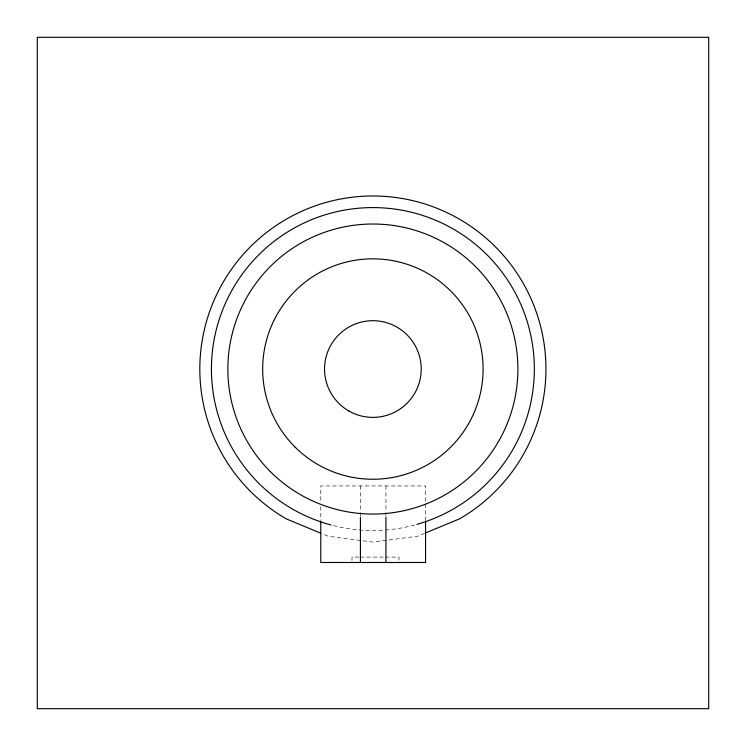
<?xml version="1.0" encoding="UTF-8"?>
<svg xmlns="http://www.w3.org/2000/svg" width="746" height="746" viewBox="0 0 746 746"><rect width="100%" height="100%" fill="white"/><g stroke="black" fill="none" stroke-linecap="round" stroke-linejoin="round"><path stroke-width="0.56" stroke-dasharray="3.73 2.8" d="M424.586 533.343L417.676 536.206L372.879 542.1L328.091 536.206L322.878 534.043M358.891 557.113L352.009 557.113L352.009 561.412M360.038 557.113L384.106 557.113M385.253 557.113L399.007 557.113L399.007 561.412M425.574 520.736L425.574 485.944L320.789 485.944L320.789 502.179M385.934 485.944L385.934 511.458M385.934 512.614L385.934 516.092M360.421 485.944L360.421 511.458M360.421 512.614L360.421 516.092M320.789 506.683L320.789 520.736M414.673 524.997A161.462 161.462 0 0 1 332.184 525.287"/><path stroke-width="1.12" d="M425.574 532.933L459.415 518.918A173.063 173.063 0 0 0 505.452 257.799A173.063 173.063 0 0 0 240.305 257.799A173.063 173.063 0 0 0 286.352 518.918L320.789 533.185M425.574 521.892L425.574 562.484L320.789 562.484L320.789 521.892M385.934 517.258L385.934 562.484M360.421 517.258L360.421 562.484M331.093 524.997A161.462 161.462 0 0 1 240.193 277.055A161.462 161.462 0 0 1 504.268 275.199A161.462 161.462 0 0 1 416.855 524.401M708.7 37.3L37.3 37.3L37.3 708.7L708.7 708.7L708.7 37.3M270.332 471.584A145.022 145.022 0 0 0 512.959 406.579A145.022 145.022 0 0 0 335.346 228.957A145.022 145.022 0 0 0 270.332 471.584M294.95 446.975A110.222 110.222 0 0 0 479.342 397.571A110.222 110.222 0 0 0 344.354 262.583A110.222 110.222 0 0 0 294.95 446.975M348.708 410.906A48.341 48.341 0 0 0 421.22 369.046A48.341 48.341 0 0 0 348.708 327.177A48.341 48.341 0 0 0 348.708 410.906"/></g></svg>
